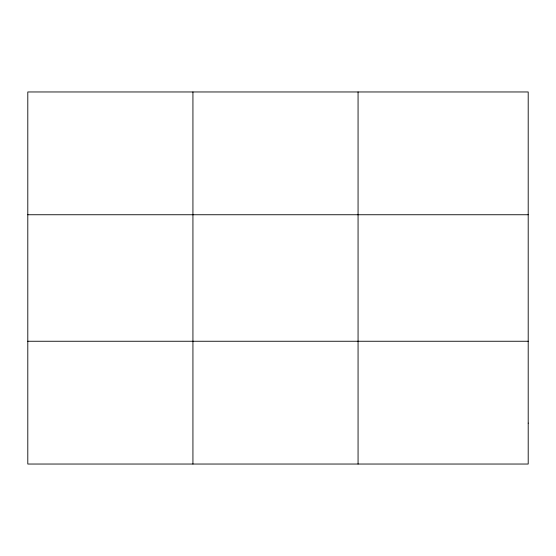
<?xml version="1.0" encoding="UTF-8"?>
<svg xmlns="http://www.w3.org/2000/svg" width="556" height="556" viewBox="0 0 556 556"><rect width="100%" height="100%" fill="white"/><g stroke="black" fill="none" stroke-linecap="round" stroke-linejoin="round"><path stroke-width="0.83" d="M192.932 91.962L192.932 464.038M358.064 91.962L358.064 464.038M27.8 214.748L528.2 214.748M27.8 341.252L528.2 341.252M528.2 423.109L528.2 464.038L27.8 464.038L27.8 91.962L528.2 91.962L528.2 423.109"/></g></svg>
